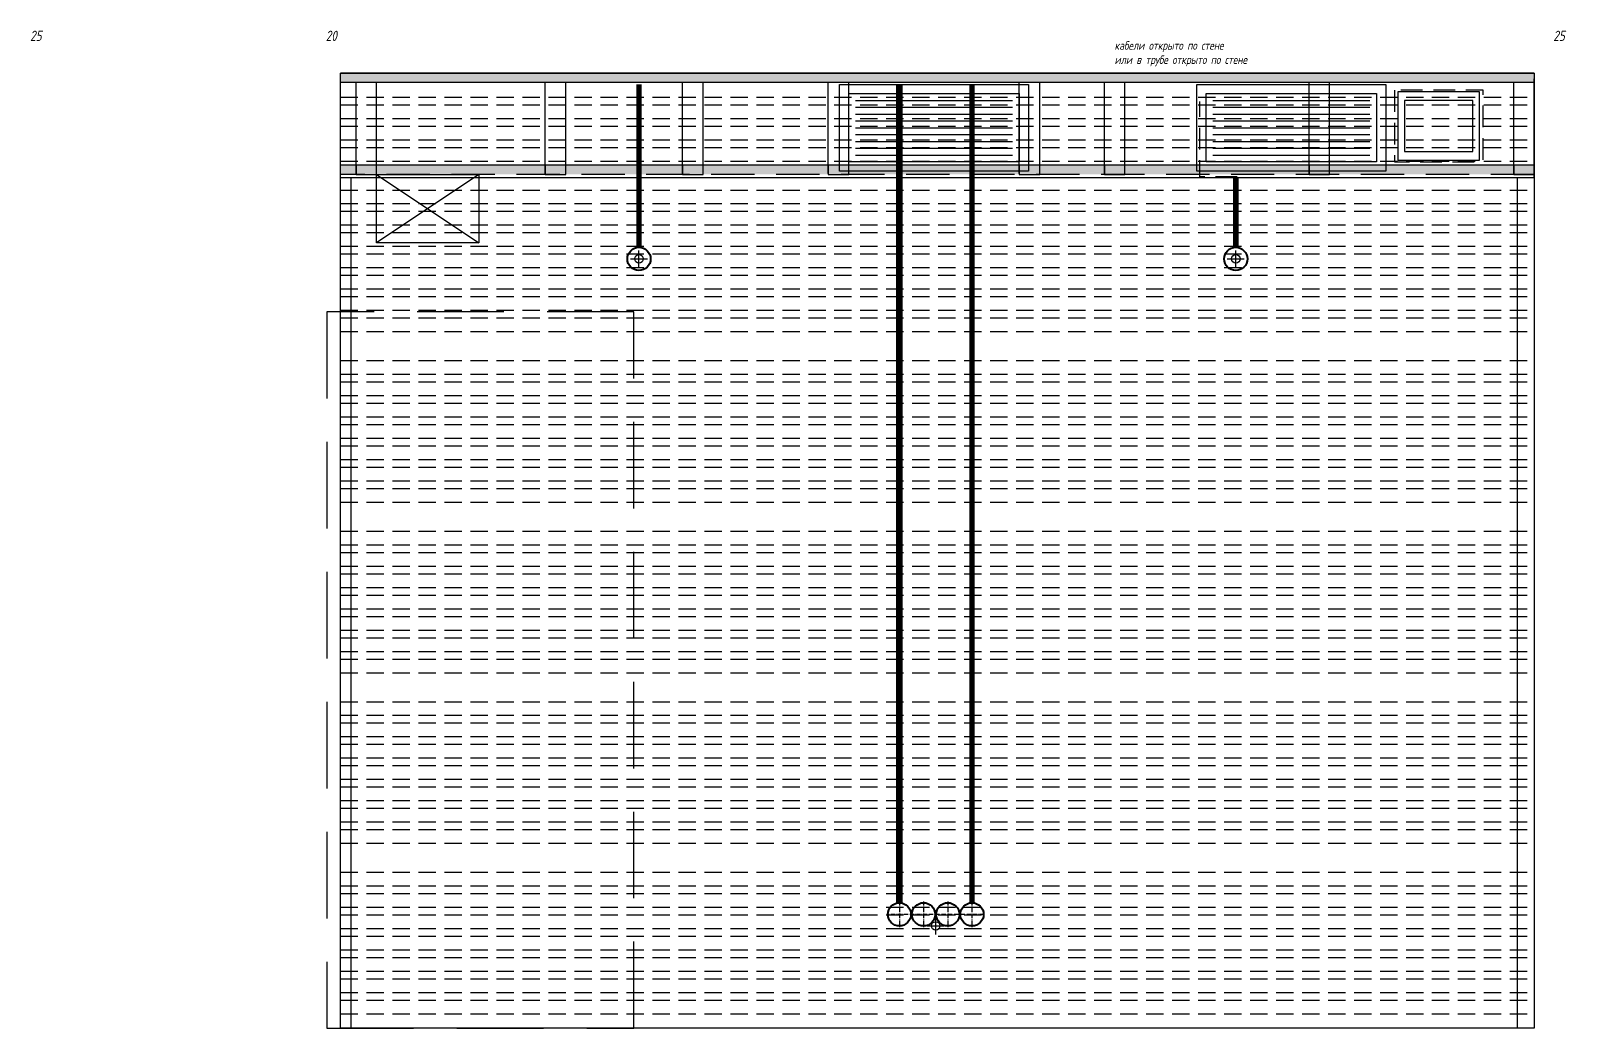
# Model space of a CAD drawing. Header units: millimetres. Extents: x -36531 to 56557, y -58468 to 154.
# Drawn here: x 28065 to 32568, y -31338 to -28414 of the extents above; entities that cross this region are included whole.
import ezdxf
from ezdxf.enums import TextEntityAlignment as Align

# ---------------------------------------------------------------- set-up
doc = ezdxf.new("R2010")
doc.units = ezdxf.units.MM
doc.header["$PDMODE"] = 34
doc.header["$PDSIZE"] = 25
doc.linetypes.add('ACAD_ISO10W100', pattern=[18.5, 12, -3, 0.5, -3])
doc.linetypes.add('DASHED', pattern=[19.05, 12.7, -6.35])
for name, color, linetype in [('01 Черновое', 7, 'Continuous'), ('02 ОВиК', 7, 'Continuous'), ('02 ЭОМ и СС', 7, 'Continuous'), ('03 Потолок', 7, 'Continuous'), ('04 Лючки', 7, 'Continuous'), ('10 Перегородки', 7, 'Continuous'), ('11 Привязка размеры', 7, 'Continuous')]:
    doc.layers.add(name, color=color, linetype=linetype)
doc.layers.add('100 noprint', color=1, linetype='Continuous', plot=False)
doc.styles.add('ГОСТ-ISOCPEUR', font='isocpeui.ttf', dxfattribs={"width": 0.8})

# ---------------------------------------------------------------- blocks, each defined once
blk = doc.blocks.new('АП 500х200')
at = {"color": 0, "lineweight": -2}
for p, q in [((-507, 207), (-47, 207)), ((-507, 187), (-47, 187)), ((-507, 167), (-47, 167)), ((-507, 147), (-47, 147)), ((-507, 127), (-47, 127)), ((-507, 107), (-47, 107)), ((-507, 87), (-47, 87)), ((-507, 67), (-47, 67)), ((-507, 47), (-47, 47))]:
    blk.add_line(p, q, dxfattribs=at)
for points in [[(-554, 0), (-554, 254), (0, 254), (0, 0)], [(-527, 27), (-527, 227), (-27, 227), (-27, 27)]]:
    blk.add_lwpolyline(points, close=True, dxfattribs=at)

msp = doc.modelspace()

# ---------------------------------------------------------------- hatches: boundary and pattern name
at = {"layer": '03 Потолок', "lineweight": -2}
for color, points in [(9, [(32473.5, -28565.4), (32473.5, -28538.4), (28973.5, -28538.4), (28973.5, -28565.4)]), (252, [(29079.1, -28835.4), (29079.1, -28808.4), (29019.1, -28808.4), (29019.1, -28835.4)]), (252, [(29633.5, -28835.4), (29633.5, -28808.4), (29573.5, -28808.4), (29573.5, -28835.4)]), (252, [(30036.5, -28835.4), (30036.5, -28808.4), (29976.5, -28808.4), (29976.5, -28835.4)]), (252, [(30463.5, -28835.4), (30463.5, -28808.4), (30403.5, -28808.4), (30403.5, -28835.4)]), (252, [(31023.5, -28835.4), (31023.5, -28808.4), (30963.5, -28808.4), (30963.5, -28835.4)]), (252, [(31273.5, -28835.4), (31273.5, -28808.4), (31213.5, -28808.4), (31213.5, -28835.4)]), (252, [(31873.5, -28835.4), (31873.5, -28808.4), (31813.5, -28808.4), (31813.5, -28835.4)]), (252, [(32473.5, -28835.4), (32473.5, -28808.4), (32413.5, -28808.4), (32413.5, -28835.4)])]:
    msp.add_hatch(color=color, dxfattribs=at).paths.add_polyline_path(points)
h = msp.add_hatch(color=9, dxfattribs=at)
h.paths.add_polyline_path([(32413.5, -28835.4), (32413.5, -28808.4), (31873.5, -28808.4), (31873.5, -28835.4)])
h.paths.add_polyline_path([(31813.5, -28835.4), (31813.5, -28808.4), (31273.5, -28808.4), (31273.5, -28835.4)])
h.paths.add_polyline_path([(31213.5, -28835.4), (31213.5, -28808.4), (31023.5, -28808.4), (31023.5, -28835.4)])
h.paths.add_polyline_path([(30963.5, -28835.4), (30963.5, -28808.4), (30463.5, -28808.4), (30463.5, -28835.4)])
h.paths.add_polyline_path([(30403.5, -28835.4), (30403.5, -28808.4), (30036.5, -28808.4), (30036.5, -28835.4)])
h.paths.add_polyline_path([(29976.5, -28835.4), (29976.5, -28808.4), (29633.5, -28808.4), (29633.5, -28835.4)])
h.paths.add_polyline_path([(29573.5, -28835.4), (29573.5, -28817.9), (29079.1, -28817.9), (29079.1, -28835.4)])
h.paths.add_polyline_path([(29573.5, -28817.9), (29573.5, -28808.4), (29079.1, -28808.4), (29079.1, -28817.9)])
h.paths.add_polyline_path([(29019.1, -28835.4), (29019.1, -28808.4), (28973.5, -28808.4), (28973.5, -28835.4)])

# ---------------------------------------------------------------- linework, layer by layer
at = {"layer": '01 Черновое'}
msp.add_lwpolyline([(28973.5, -31338.4), (28973.5, -28538.4), (32473.5, -28538.4), (32473.5, -31338.4)], close=True, dxfattribs=at)
at = {"layer": '01 Черновое', "linetype": 'DASHED', "ltscale": 20}
msp.add_lwpolyline([(28933.5, -29238.4), (28933.5, -31338.4), (29833.5, -31338.4), (29833.5, -29238.4)], close=True, dxfattribs=at)
at = {"layer": '02 ОВиК', "color": 5, "linetype": 'DASHED', "ltscale": 5, "flags": 128}
msp.add_lwpolyline([(32063.5, -28588.4), (32063.5, -28798.4), (32323.5, -28798.4), (32323.5, -28588.4)], close=True, dxfattribs=at)
at = {"layer": '02 ОВиК', "color": 5, "flags": 128}
for points in [[(32073.5, -28593.4), (32073.5, -28793.4), (32313.5, -28793.4), (32313.5, -28593.4)], [(32093.5, -28618.4), (32093.5, -28768.4), (32293.5, -28768.4), (32293.5, -28618.4)]]:
    msp.add_lwpolyline(points, close=True, dxfattribs=at)
at = {"layer": '02 ЭОМ и СС', "const_width": 16, "flags": 128}
msp.add_lwpolyline([(29848.5, -29048.9), (29848.5, -28571.4)], dxfattribs=at)
at = {"layer": '02 ЭОМ и СС', "color": 1, "const_width": 20, "flags": 128}
msp.add_lwpolyline([(30612, -30970.4), (30612, -28571.4)], dxfattribs=at)
at = {"layer": '02 ЭОМ и СС', "color": 6, "const_width": 16, "flags": 128}
msp.add_lwpolyline([(30825, -30970.4), (30825, -28571.4)], dxfattribs=at)
at = {"layer": '02 ЭОМ и СС', "linetype": 'DASHED', "ltscale": 5, "flags": 128}
msp.add_lwpolyline([(31602.9, -28842.6), (31493.2, -28842.6), (31493.2, -28621.1)], dxfattribs=at)
at = {"layer": '02 ЭОМ и СС', "flags": 128}
msp.add_lwpolyline([(31598.5, -29048.9, 16, 16, 0), (31598.5, -28844.9, 16, 16, 0)], format="xyseb", dxfattribs=at)
at = {"layer": '02 ЭОМ и СС', "lineweight": 40}
for centre in [(29848.5, -29082.9), (31598.5, -29082.9)]:
    msp.add_circle(centre, 34, dxfattribs=at)
at = {"layer": '02 ЭОМ и СС', "color": 1, "lineweight": 40}
for centre in [(30612, -31004.4), (30683, -31004.4), (30754, -31004.4)]:
    msp.add_circle(centre, 34, dxfattribs=at)
at = {"layer": '02 ЭОМ и СС', "color": 6, "lineweight": 40}
msp.add_circle((30825, -31004.4), 34, dxfattribs=at)
at = {"layer": '03 Потолок', "color": 1, "ltscale": 10}
for p, q in [((32473.5, -28538.4), (28973.5, -28538.4)), ((32473.5, -28565.4), (28973.5, -28565.4)), ((29019.1, -28832.4), (29019.1, -28565.4)), ((29079.1, -28832.4), (29079.1, -28565.4)), ((29573.5, -28832.4), (29573.5, -28565.4)), ((29633.5, -28832.4), (29633.5, -28565.4)), ((29976.5, -28832.4), (29976.5, -28565.4)), ((30036.5, -28832.4), (30036.5, -28565.4)), ((30403.5, -28832.4), (30403.5, -28565.4)), ((30463.5, -28832.4), (30463.5, -28565.4)), ((30963.5, -28832.4), (30963.5, -28565.4)), ((31023.5, -28832.4), (31023.5, -28565.4)), ((31213.5, -28832.4), (31213.5, -28565.4)), ((31273.5, -28832.4), (31273.5, -28565.4)), ((31813.5, -28832.4), (31813.5, -28565.4)), ((31873.5, -28832.4), (31873.5, -28565.4)), ((32413.5, -28832.4), (32413.5, -28565.4)), ((32473.5, -28844.9), (32473.5, -28554.9)), ((32473.5, -28808.4), (28973.5, -28808.4)), ((32473.5, -28844.9), (28973.5, -28844.9))]:
    msp.add_line(p, q, dxfattribs=at)
at = {"layer": '03 Потолок', "color": 1, "linetype": 'DASHED', "ltscale": 10}
msp.add_line((32473.5, -28835.4), (28973.5, -28835.4), dxfattribs=at)
at = {"layer": '03 Потолок', "color": 1, "lineweight": -2}
for points in [[(29079.1, -28835.4), (29079.1, -28808.4), (29019.1, -28808.4), (29019.1, -28835.4)], [(29633.5, -28835.4), (29633.5, -28808.4), (29573.5, -28808.4), (29573.5, -28835.4)], [(30036.5, -28835.4), (30036.5, -28808.4), (29976.5, -28808.4), (29976.5, -28835.4)], [(30463.5, -28835.4), (30463.5, -28808.4), (30403.5, -28808.4), (30403.5, -28835.4)], [(31023.5, -28835.4), (31023.5, -28808.4), (30963.5, -28808.4), (30963.5, -28835.4)], [(31273.5, -28835.4), (31273.5, -28808.4), (31213.5, -28808.4), (31213.5, -28835.4)], [(31873.5, -28835.4), (31873.5, -28808.4), (31813.5, -28808.4), (31813.5, -28835.4)], [(32473.5, -28835.4), (32473.5, -28808.4), (32413.5, -28808.4), (32413.5, -28835.4)]]:
    msp.add_lwpolyline(points, close=True, dxfattribs=at)
at = {"layer": '04 Лючки', "color": 2, "lineweight": -2}
for p, q in [((29079.1, -28835.4), (29379.1, -29035.4)), ((29379.1, -28835.4), (29079.1, -29035.4))]:
    msp.add_line(p, q, dxfattribs=at)
msp.add_lwpolyline([(29079.1, -29035.4), (29079.1, -28835.4), (29379.1, -28835.4), (29379.1, -29035.4)], close=True, dxfattribs=at)
at = {"layer": '10 Перегородки', "color": 3, "linetype": 'Continuous', "ltscale": 10}
for p, q in [((29003.5, -28844.9), (29003.5, -31338.4)), ((32423.5, -28844.9), (32423.5, -31338.4))]:
    msp.add_line(p, q, dxfattribs=at)
at = {"layer": '100 noprint', "linetype": 'DASHED', "ltscale": 4}
for p, q in [((28973.5, -28608.4), (32473.5, -28608.4)), ((28973.5, -28630.9), (32473.5, -28630.9)), ((28973.5, -28670.9), (32473.5, -28670.9)), ((28973.5, -28693.4), (32473.5, -28693.4)), ((28973.5, -28733.4), (32473.5, -28733.4)), ((28973.5, -28755.9), (32473.5, -28755.9)), ((28973.5, -28795.9), (32473.5, -28795.9)), ((28973.5, -28880.9), (32473.5, -28880.9)), ((28973.5, -28920.9), (32473.5, -28920.9)), ((28973.5, -28943.4), (32473.5, -28943.4)), ((28973.5, -28983.4), (32473.5, -28983.4)), ((28973.5, -29005.9), (32473.5, -29005.9)), ((28973.5, -29045.9), (32473.5, -29045.9)), ((28973.5, -29068.4), (32473.5, -29068.4)), ((28973.5, -29108.4), (32473.5, -29108.4)), ((28973.5, -29130.9), (32473.5, -29130.9)), ((28973.5, -29170.9), (32473.5, -29170.9)), ((28973.5, -29193.4), (32473.5, -29193.4)), ((28973.5, -29233.4), (32473.5, -29233.4)), ((28973.5, -29255.9), (32473.5, -29255.9)), ((28973.5, -29295.9), (32473.5, -29295.9)), ((28973.5, -29380.9), (32473.5, -29380.9)), ((28973.5, -29420.9), (32473.5, -29420.9)), ((28973.5, -29443.4), (32473.5, -29443.4)), ((28973.5, -29483.4), (32473.5, -29483.4)), ((28973.5, -29505.9), (32473.5, -29505.9)), ((28973.5, -29545.9), (32473.5, -29545.9)), ((28973.5, -29568.4), (32473.5, -29568.4)), ((28973.5, -29608.4), (32473.5, -29608.4)), ((28973.5, -29630.9), (32473.5, -29630.9)), ((28973.5, -29670.9), (32473.5, -29670.9)), ((28973.5, -29693.4), (32473.5, -29693.4)), ((28973.5, -29733.4), (32473.5, -29733.4)), ((28973.5, -29755.9), (32473.5, -29755.9)), ((28973.5, -29795.9), (32473.5, -29795.9)), ((28973.5, -29880.9), (32473.5, -29880.9)), ((28973.5, -29920.9), (32473.5, -29920.9)), ((28973.5, -29943.4), (32473.5, -29943.4)), ((28973.5, -29983.4), (32473.5, -29983.4)), ((28973.5, -30005.9), (32473.5, -30005.9)), ((28973.5, -30045.9), (32473.5, -30045.9)), ((28973.5, -30068.4), (32473.5, -30068.4)), ((28973.5, -30108.4), (32473.5, -30108.4)), ((28973.5, -30130.9), (32473.5, -30130.9)), ((28973.5, -30170.9), (32473.5, -30170.9)), ((28973.5, -30193.4), (32473.5, -30193.4)), ((28973.5, -30233.4), (32473.5, -30233.4)), ((28973.5, -30255.9), (32473.5, -30255.9)), ((28973.5, -30295.9), (32473.5, -30295.9)), ((28973.5, -30380.9), (32473.5, -30380.9)), ((28973.5, -30420.9), (32473.5, -30420.9)), ((28973.5, -30443.4), (32473.5, -30443.4)), ((28973.5, -30483.4), (32473.5, -30483.4)), ((28973.5, -30505.9), (32473.5, -30505.9)), ((28973.5, -30545.9), (32473.5, -30545.9)), ((28973.5, -30568.4), (32473.5, -30568.4)), ((28973.5, -30608.4), (32473.5, -30608.4)), ((28973.5, -30630.9), (32473.5, -30630.9)), ((28973.5, -30670.9), (32473.5, -30670.9)), ((28973.5, -30693.4), (32473.5, -30693.4)), ((28973.5, -30733.4), (32473.5, -30733.4)), ((28973.5, -30755.9), (32473.5, -30755.9)), ((28973.5, -30795.9), (32473.5, -30795.9)), ((28973.5, -30880.9), (32473.5, -30880.9)), ((28973.5, -30920.9), (32473.5, -30920.9)), ((28973.5, -30943.4), (32473.5, -30943.4)), ((28973.5, -30983.4), (32473.5, -30983.4)), ((28973.5, -31005.9), (32473.5, -31005.9)), ((28973.5, -31045.9), (32473.5, -31045.9)), ((28973.5, -31068.4), (32473.5, -31068.4)), ((28973.5, -31108.4), (32473.5, -31108.4)), ((28973.5, -31130.9), (32473.5, -31130.9)), ((28973.5, -31170.9), (32473.5, -31170.9)), ((28973.5, -31193.4), (32473.5, -31193.4)), ((28973.5, -31233.4), (32473.5, -31233.4)), ((28973.5, -31255.9), (32473.5, -31255.9)), ((28973.5, -31295.9), (32473.5, -31295.9))]:
    msp.add_line(p, q, dxfattribs=at)
at = {"layer": '11 Привязка размеры', "linetype": 'ACAD_ISO10W100'}
for p, q in [((30612, -30966.5), (30612, -31042.3)), ((30683, -30966.5), (30683, -31042.3)), ((30754, -30966.5), (30754, -31042.3)), ((30825, -30966.5), (30825, -31042.3)), ((30859, -31004.4), (30578, -31004.4))]:
    msp.add_line(p, q, dxfattribs=at)
at = {"layer": '11 Привязка размеры', "lineweight": -2}
for p in [(29848.5, -29082.9), (31598.5, -29082.9), (30718.5, -31038.4)]:
    msp.add_point(p, dxfattribs=at)

# ---------------------------------------------------------------- block references
at = {"layer": '02 ОВиК', "color": 6}
for p in [(30990.5, -28825.4), (32038.3, -28825.4)]:
    msp.add_blockref('АП 500х200', p, dxfattribs=at)

# ---------------------------------------------------------------- texts
at = {"layer": '02 ЭОМ и СС', "insert": (31243.1, -28444.7), "char_height": 25, "width": 466.409, "attachment_point": 1, "style": 'ГОСТ-ISOCPEUR'}
msp.add_mtext('{кабели открыто по стене\\Pили в трубе открыто по стене}', dxfattribs=at)
at = {"layer": '100 noprint', "style": 'ГОСТ-ISOCPEUR', "width": 0.8}
for s, p in [('25', (28080, -28428.9)), ('20', (28946.4, -28428.9)), ('25', (32546.6, -28428.9))]:
    msp.add_text(s, height=30, dxfattribs=at).set_placement(p, align=Align.MIDDLE)

doc.saveas('drawing.dxf')
